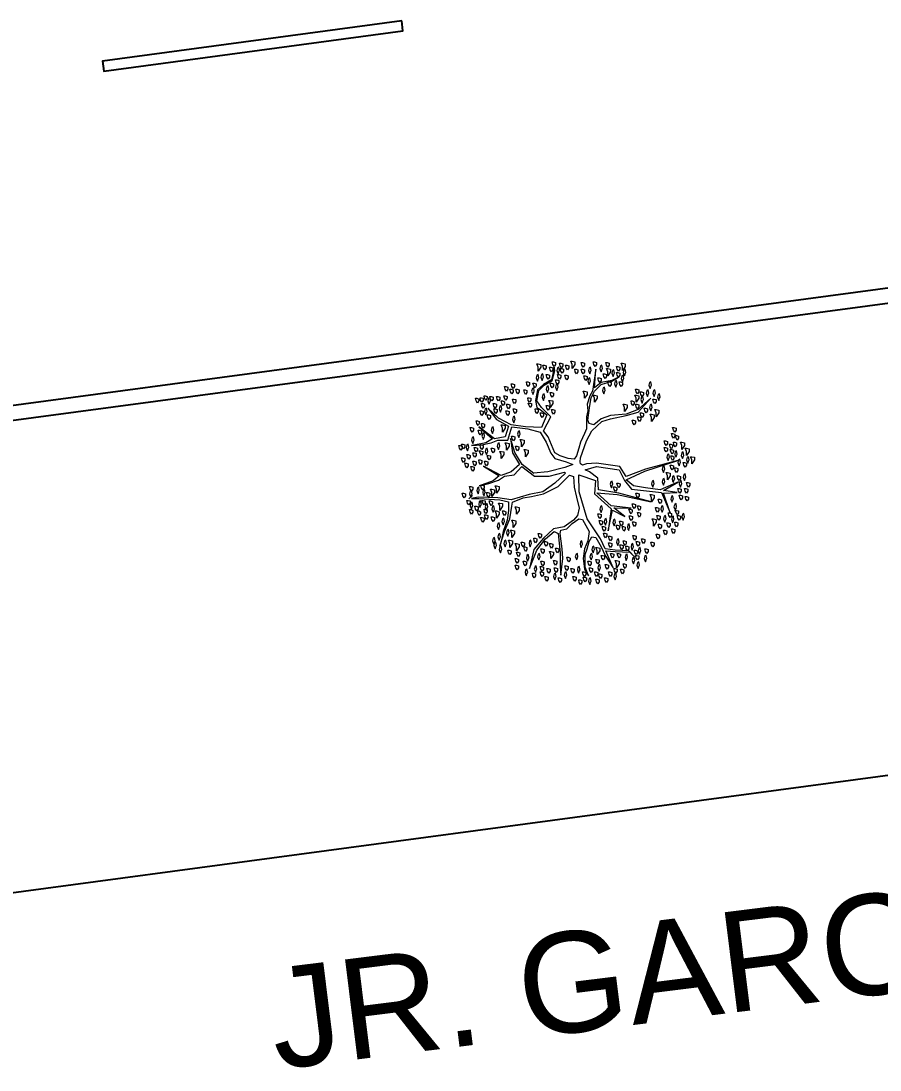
# Model space of a CAD drawing. Header units: millimetres. Extents: x -505 to 8538, y 111 to 6031.
# Drawn here: x 8460.86 to 8469.4, y 5624.57 to 5634.99 of the extents above; entities that cross this region are included whole.
import ezdxf
from ezdxf.enums import TextEntityAlignment as Align

# ---------------------------------------------------------------- set-up
doc = ezdxf.new("R2010")
doc.units = ezdxf.units.MM
for name, color, linetype in [('Cajas de Paso', 252, 'Continuous'), ('ESTRUCTURA_LA VICTORIA', 8, 'Continuous'), ('ÁREA VERDE', 3, 'Continuous')]:
    doc.layers.add(name, color=color, linetype=linetype)
doc.layers.add('SEÑALIZACION HORIZONTAL PROPUESTA', color=4, linetype='Continuous', lineweight=5)
doc.layers.add('TEXTO', color=1, linetype='Continuous', lineweight=9)
doc.styles.add('ARIAL', font='arial.ttf')

# ---------------------------------------------------------------- blocks, each defined once
blk = doc.blocks.new('ARBUST13')
at = {"layer": 'ÁREA VERDE', "color": 36, "lineweight": 5}
for p, q in [((-0.419, 0.861), (-0.473, 0.598)), ((-0.455, 0.578), (-0.419, 0.861)), ((-0.473, 0.598), (-0.632, 0.68)), ((-0.632, 0.68), (-0.49, 0.568)), ((-0.49, 0.568), (-0.715, 0.57)), ((-0.715, 0.57), (-0.458, 0.54)), ((-0.458, 0.54), (-0.272, 0.374)), ((-0.244, 0.389), (-0.455, 0.578)), ((-0.533, 0.397), (-0.969, 0.491)), ((-0.969, 0.491), (-0.553, 0.379)), ((1.326, 0.407), (1.371, 0.45)), ((-0.553, 0.379), (-0.293, 0.337)), ((-0.272, 0.374), (-0.533, 0.397)), ((-0.293, 0.337), (-0.283, 0.184)), ((-0.254, 0.216), (-0.244, 0.389)), ((1.239, 0.284), (1.114, 0.255)), ((1.141, 0.251), (1.239, 0.284)), ((-0.283, 0.184), (-0.179, 0.105)), ((-0.04, 0.142), (-0.254, 0.216)), ((0.34, 0.161), (0.143, 0.108)), ((0.527, 0.162), (0.34, 0.161)), ((0.691, 0.038), (0.527, 0.162)), ((0.788, 0.142), (0.691, 0.038)), ((0.914, 0.162), (0.788, 0.142)), ((0.828, 0.106), (0.958, 0.152)), ((0.992, 0.21), (0.914, 0.162)), ((0.958, 0.152), (1.184, 0.034)), ((0.984, 0.157), (1.059, 0.22)), ((1.184, 0.034), (0.984, 0.157)), ((1.114, 0.255), (0.992, 0.21)), ((1.059, 0.22), (1.141, 0.251)), ((-0.179, 0.105), (-0.123, 0.08)), ((0.038, 0.012), (0.139, 0.051)), ((0.143, 0.108), (0.131, 0.121)), ((0.139, 0.051), (0.356, 0.103)), ((0.356, 0.103), (0.543, 0.123)), ((0.536, 0.127), (0.685, 0.011)), ((0.685, 0.011), (0.783, -0.143)), ((0.723, 0.009), (0.828, 0.106)), ((0.813, -0.141), (0.723, 0.009)), ((0.783, -0.143), (0.837, -0.322)), ((0.837, -0.322), (0.813, -0.141))]:
    blk.add_line(p, q, dxfattribs=at)
at = {"layer": 'ÁREA VERDE', "color": 96, "lineweight": 0}
for points in [[(-0.515, 1.466), (-0.524, 1.449), (-0.515, 1.406), (-0.498, 1.415), (-0.489, 1.449), (-0.498, 1.474), (-0.506, 1.491)], [(-0.387, 1.466), (-0.413, 1.474), (-0.413, 1.5), (-0.396, 1.525), (-0.379, 1.5), (-0.37, 1.466)], [(-0.277, 1.483), (-0.302, 1.491), (-0.302, 1.517), (-0.285, 1.542), (-0.268, 1.517), (-0.26, 1.483)], [(-0.192, 1.525), (-0.2, 1.508), (-0.192, 1.466), (-0.175, 1.474), (-0.166, 1.508), (-0.175, 1.534), (-0.183, 1.551)], [(-0.115, 1.457), (-0.141, 1.466), (-0.141, 1.491), (-0.124, 1.517), (-0.107, 1.491), (-0.098, 1.457)], [(-0.056, 1.491), (-0.081, 1.5), (-0.081, 1.525), (-0.064, 1.551), (-0.047, 1.525), (-0.039, 1.491)], [(0.021, 1.449), (-0.005, 1.457), (-0.005, 1.483), (0.012, 1.508), (0.029, 1.483), (0.038, 1.449)], [(0.208, 1.466), (0.182, 1.474), (0.182, 1.5), (0.199, 1.525), (0.216, 1.5), (0.225, 1.466)], [(0.259, 1.466), (0.25, 1.449), (0.259, 1.406), (0.276, 1.415), (0.284, 1.449), (0.276, 1.474), (0.267, 1.491)], [(0.378, 1.449), (0.352, 1.457), (0.352, 1.483), (0.369, 1.508), (0.386, 1.483), (0.395, 1.449)], [(-0.813, 1.321), (-0.821, 1.304), (-0.813, 1.262), (-0.796, 1.27), (-0.787, 1.304), (-0.796, 1.33), (-0.804, 1.347)], [(-0.626, 1.287), (-0.651, 1.296), (-0.651, 1.321), (-0.634, 1.347), (-0.617, 1.321), (-0.609, 1.287)], [(-0.592, 1.355), (-0.617, 1.364), (-0.617, 1.389), (-0.6, 1.415), (-0.583, 1.389), (-0.575, 1.355)], [(-0.506, 1.347), (-0.532, 1.355), (-0.532, 1.381), (-0.515, 1.406), (-0.498, 1.381), (-0.489, 1.347)], [(-0.438, 1.389), (-0.464, 1.398), (-0.464, 1.423), (-0.447, 1.449), (-0.43, 1.423), (-0.421, 1.389)], [(-0.396, 1.296), (-0.421, 1.304), (-0.421, 1.33), (-0.404, 1.355), (-0.387, 1.33), (-0.379, 1.296)], [(-0.311, 1.415), (-0.336, 1.423), (-0.336, 1.449), (-0.319, 1.474), (-0.302, 1.449), (-0.294, 1.415)], [(-0.311, 1.355), (-0.319, 1.338), (-0.311, 1.296), (-0.294, 1.304), (-0.285, 1.338), (-0.294, 1.364), (-0.302, 1.381)], [(-0.26, 1.389), (-0.285, 1.398), (-0.285, 1.423), (-0.268, 1.449), (-0.251, 1.423), (-0.243, 1.389)], [(-0.192, 1.338), (-0.217, 1.347), (-0.217, 1.372), (-0.2, 1.398), (-0.183, 1.372), (-0.175, 1.338)], [(-0.107, 1.389), (-0.132, 1.398), (-0.132, 1.423), (-0.115, 1.449), (-0.098, 1.423), (-0.09, 1.389)], [(-0.047, 1.381), (-0.056, 1.364), (-0.047, 1.321), (-0.03, 1.33), (-0.022, 1.364), (-0.03, 1.389), (-0.039, 1.406)], [(0.046, 1.347), (0.021, 1.355), (0.021, 1.381), (0.038, 1.406), (0.055, 1.381), (0.063, 1.347)], [(0.123, 1.313), (0.097, 1.321), (0.097, 1.347), (0.114, 1.372), (0.131, 1.347), (0.14, 1.313)], [(0.123, 1.449), (0.114, 1.432), (0.123, 1.389), (0.14, 1.398), (0.148, 1.432), (0.14, 1.457), (0.131, 1.474)], [(0.259, 1.338), (0.233, 1.347), (0.233, 1.372), (0.25, 1.398), (0.267, 1.372), (0.276, 1.338)], [(0.352, 1.347), (0.327, 1.355), (0.327, 1.381), (0.344, 1.406), (0.361, 1.381), (0.369, 1.347)], [(0.437, 1.389), (0.412, 1.398), (0.412, 1.423), (0.429, 1.449), (0.446, 1.423), (0.454, 1.389)], [(0.437, 1.321), (0.412, 1.33), (0.412, 1.355), (0.429, 1.381), (0.446, 1.355), (0.454, 1.321)], [(0.505, 1.372), (0.497, 1.355), (0.505, 1.313), (0.522, 1.321), (0.531, 1.355), (0.522, 1.381), (0.514, 1.398)], [(0.539, 1.406), (0.514, 1.415), (0.514, 1.44), (0.531, 1.466), (0.548, 1.44), (0.556, 1.406)], [(0.625, 1.415), (0.616, 1.398), (0.625, 1.355), (0.642, 1.364), (0.65, 1.398), (0.642, 1.423), (0.633, 1.44)], [(0.761, 1.304), (0.735, 1.313), (0.735, 1.338), (0.752, 1.364), (0.769, 1.338), (0.778, 1.304)], [(-0.906, 1.236), (-0.915, 1.219), (-0.906, 1.177), (-0.889, 1.185), (-0.881, 1.219), (-0.889, 1.245), (-0.898, 1.262)], [(-0.787, 1.177), (-0.813, 1.185), (-0.813, 1.211), (-0.796, 1.236), (-0.779, 1.211), (-0.77, 1.177)], [(-0.753, 1.262), (-0.762, 1.245), (-0.753, 1.202), (-0.736, 1.211), (-0.728, 1.245), (-0.736, 1.27), (-0.745, 1.287)], [(-0.66, 1.219), (-0.668, 1.202), (-0.66, 1.16), (-0.643, 1.168), (-0.634, 1.202), (-0.643, 1.228), (-0.651, 1.245)], [(-0.524, 1.245), (-0.558, 1.253), (-0.558, 1.287), (-0.524, 1.338), (-0.524, 1.287), (-0.506, 1.245)], [(-0.345, 1.177), (-0.37, 1.185), (-0.37, 1.211), (-0.353, 1.236), (-0.336, 1.211), (-0.328, 1.177)], [(-0.277, 1.228), (-0.302, 1.236), (-0.302, 1.262), (-0.285, 1.287), (-0.268, 1.262), (-0.26, 1.228)], [(-0.209, 1.211), (-0.217, 1.194), (-0.209, 1.151), (-0.192, 1.16), (-0.183, 1.194), (-0.192, 1.219), (-0.2, 1.236)], [(-0.175, 1.253), (-0.2, 1.262), (-0.2, 1.287), (-0.183, 1.313), (-0.166, 1.287), (-0.158, 1.253)], [(-0.022, 1.211), (-0.03, 1.194), (-0.022, 1.151), (-0.005, 1.16), (0.004, 1.194), (-0.005, 1.219), (-0.013, 1.236)], [(0.097, 1.202), (0.072, 1.211), (0.072, 1.236), (0.089, 1.262), (0.106, 1.236), (0.114, 1.202)], [(0.267, 1.245), (0.242, 1.253), (0.242, 1.279), (0.259, 1.304), (0.276, 1.279), (0.284, 1.245)], [(0.318, 1.126), (0.284, 1.134), (0.284, 1.168), (0.318, 1.219), (0.318, 1.168), (0.335, 1.126)], [(0.429, 1.253), (0.403, 1.262), (0.403, 1.287), (0.42, 1.313), (0.437, 1.287), (0.446, 1.253)], [(0.463, 1.211), (0.454, 1.194), (0.463, 1.151), (0.48, 1.16), (0.488, 1.194), (0.48, 1.219), (0.471, 1.236)], [(0.608, 1.228), (0.599, 1.211), (0.608, 1.168), (0.625, 1.177), (0.633, 1.211), (0.625, 1.236), (0.616, 1.253)], [(0.659, 1.253), (0.633, 1.262), (0.633, 1.287), (0.65, 1.313), (0.667, 1.287), (0.676, 1.253)], [(0.761, 1.219), (0.735, 1.228), (0.735, 1.253), (0.752, 1.279), (0.769, 1.253), (0.778, 1.219)], [(-0.906, 1.092), (-0.932, 1.1), (-0.932, 1.126), (-0.915, 1.151), (-0.898, 1.126), (-0.889, 1.092)], [(-0.83, 1.134), (-0.838, 1.117), (-0.83, 1.075), (-0.813, 1.083), (-0.804, 1.117), (-0.813, 1.143), (-0.821, 1.16)], [(-0.77, 1.109), (-0.796, 1.117), (-0.796, 1.143), (-0.779, 1.168), (-0.762, 1.143), (-0.753, 1.109)], [(-0.736, 1.083), (-0.745, 1.066), (-0.736, 1.024), (-0.719, 1.032), (-0.711, 1.066), (-0.719, 1.092), (-0.728, 1.109)], [(-0.66, 1.058), (-0.685, 1.066), (-0.685, 1.092), (-0.668, 1.117), (-0.651, 1.092), (-0.643, 1.058)], [(-0.583, 1.041), (-0.609, 1.049), (-0.609, 1.075), (-0.592, 1.1), (-0.575, 1.075), (-0.566, 1.041)], [(-0.549, 1.151), (-0.575, 1.16), (-0.575, 1.185), (-0.558, 1.211), (-0.541, 1.185), (-0.532, 1.151)], [(-0.464, 1.151), (-0.489, 1.16), (-0.489, 1.185), (-0.472, 1.211), (-0.455, 1.185), (-0.447, 1.151)], [(-0.277, 1.075), (-0.311, 1.083), (-0.311, 1.117), (-0.277, 1.168), (-0.277, 1.117), (-0.26, 1.075)], [(-0.234, 1.117), (-0.243, 1.1), (-0.234, 1.058), (-0.217, 1.066), (-0.209, 1.1), (-0.217, 1.126), (-0.226, 1.143)], [(0.242, 1.083), (0.216, 1.092), (0.216, 1.117), (0.233, 1.143), (0.25, 1.117), (0.259, 1.083)], [(0.318, 1.024), (0.293, 1.032), (0.293, 1.058), (0.31, 1.083), (0.327, 1.058), (0.335, 1.024)], [(0.429, 1.092), (0.403, 1.1), (0.403, 1.126), (0.42, 1.151), (0.437, 1.126), (0.446, 1.092)], [(0.65, 1.066), (0.625, 1.075), (0.625, 1.1), (0.642, 1.126), (0.659, 1.1), (0.667, 1.066)], [(0.744, 1.134), (0.718, 1.143), (0.718, 1.168), (0.735, 1.194), (0.752, 1.168), (0.761, 1.134)], [(0.761, 1.024), (0.727, 1.032), (0.727, 1.066), (0.761, 1.117), (0.761, 1.066), (0.778, 1.024)], [(0.854, 1.109), (0.829, 1.117), (0.829, 1.143), (0.846, 1.168), (0.863, 1.143), (0.871, 1.109)], [(0.956, 1.117), (0.948, 1.1), (0.956, 1.058), (0.973, 1.066), (0.982, 1.1), (0.973, 1.126), (0.965, 1.143)], [(1.024, 1.066), (1.016, 1.049), (1.024, 1.007), (1.041, 1.015), (1.05, 1.049), (1.041, 1.075), (1.033, 1.092)], [(-1.051, 0.905), (-1.076, 0.913), (-1.076, 0.939), (-1.059, 0.964), (-1.042, 0.939), (-1.034, 0.905)], [(-0.983, 1.007), (-1.008, 1.015), (-1.008, 1.041), (-0.991, 1.066), (-0.974, 1.041), (-0.966, 1.007)], [(-0.864, 0.964), (-0.889, 0.973), (-0.889, 0.998), (-0.872, 1.024), (-0.855, 0.998), (-0.847, 0.964)], [(-0.796, 0.998), (-0.821, 1.007), (-0.821, 1.032), (-0.804, 1.058), (-0.787, 1.032), (-0.779, 0.998)], [(-0.753, 0.922), (-0.779, 0.93), (-0.779, 0.956), (-0.762, 0.981), (-0.745, 0.956), (-0.736, 0.922)], [(-0.626, 0.99), (-0.651, 0.998), (-0.651, 1.024), (-0.634, 1.049), (-0.617, 1.024), (-0.609, 0.99)], [(-0.549, 1.024), (-0.558, 1.007), (-0.549, 0.964), (-0.532, 0.973), (-0.524, 1.007), (-0.532, 1.032), (-0.541, 1.049)], [(-0.438, 1.015), (-0.464, 1.024), (-0.464, 1.049), (-0.447, 1.075), (-0.43, 1.049), (-0.421, 1.015)], [(-0.438, 0.93), (-0.464, 0.939), (-0.464, 0.964), (-0.447, 0.99), (-0.43, 0.964), (-0.421, 0.93)], [(-0.374, 0.892), (-0.399, 0.901), (-0.399, 0.926), (-0.382, 0.952), (-0.365, 0.926), (-0.357, 0.892)], [(-0.081, 1.049), (-0.09, 1.032), (-0.081, 0.99), (-0.064, 0.998), (-0.056, 1.032), (-0.064, 1.058), (-0.073, 1.075)], [(0.386, 0.998), (0.361, 1.007), (0.361, 1.032), (0.378, 1.058), (0.395, 1.032), (0.403, 0.998)], [(0.463, 0.896), (0.437, 0.905), (0.437, 0.93), (0.454, 0.956), (0.471, 0.93), (0.48, 0.896)], [(0.522, 0.956), (0.497, 0.964), (0.497, 0.99), (0.514, 1.015), (0.531, 0.99), (0.539, 0.956)], [(0.574, 1.041), (0.565, 1.024), (0.574, 0.981), (0.591, 0.99), (0.599, 1.024), (0.591, 1.049), (0.582, 1.066)], [(0.684, 1.007), (0.659, 1.015), (0.659, 1.041), (0.676, 1.066), (0.693, 1.041), (0.701, 1.007)], [(0.82, 0.854), (0.786, 0.862), (0.786, 0.896), (0.82, 0.947), (0.82, 0.896), (0.837, 0.854)], [(0.846, 0.981), (0.812, 0.99), (0.812, 1.024), (0.846, 1.075), (0.846, 1.024), (0.863, 0.981)], [(0.897, 1.041), (0.888, 1.024), (0.897, 0.981), (0.914, 0.99), (0.922, 1.024), (0.914, 1.049), (0.905, 1.066)], [(0.973, 0.956), (0.965, 0.939), (0.973, 0.896), (0.99, 0.905), (0.999, 0.939), (0.99, 0.964), (0.982, 0.981)], [(1.041, 1.007), (1.033, 0.99), (1.041, 0.947), (1.058, 0.956), (1.067, 0.99), (1.058, 1.015), (1.05, 1.032)], [(-1.289, 0.752), (-1.314, 0.76), (-1.314, 0.786), (-1.297, 0.811), (-1.28, 0.786), (-1.272, 0.752)], [(-1.246, 0.837), (-1.272, 0.845), (-1.272, 0.871), (-1.255, 0.896), (-1.238, 0.871), (-1.229, 0.837)], [(-1.187, 0.76), (-1.212, 0.769), (-1.212, 0.794), (-1.195, 0.82), (-1.178, 0.794), (-1.17, 0.76)], [(-1.144, 0.854), (-1.17, 0.862), (-1.17, 0.888), (-1.153, 0.913), (-1.136, 0.888), (-1.127, 0.854)], [(-1.076, 0.777), (-1.102, 0.786), (-1.102, 0.811), (-1.085, 0.837), (-1.068, 0.811), (-1.059, 0.777)], [(-0.689, 0.832), (-0.698, 0.815), (-0.689, 0.773), (-0.672, 0.781), (-0.664, 0.815), (-0.672, 0.841), (-0.681, 0.858)], [(-0.613, 0.807), (-0.638, 0.815), (-0.638, 0.841), (-0.621, 0.866), (-0.604, 0.841), (-0.596, 0.807)], [(-0.536, 0.79), (-0.562, 0.798), (-0.562, 0.824), (-0.545, 0.849), (-0.528, 0.824), (-0.519, 0.79)], [(-0.357, 0.807), (-0.382, 0.816), (-0.382, 0.841), (-0.365, 0.867), (-0.348, 0.841), (-0.34, 0.807)], [(0.803, 0.726), (0.769, 0.735), (0.769, 0.769), (0.803, 0.82), (0.803, 0.769), (0.82, 0.726)], [(0.863, 0.905), (0.854, 0.888), (0.863, 0.845), (0.88, 0.854), (0.888, 0.888), (0.88, 0.913), (0.871, 0.93)], [(0.982, 0.82), (0.973, 0.803), (0.982, 0.76), (0.999, 0.769), (1.007, 0.803), (0.999, 0.828), (0.99, 0.845)], [(-1.391, 0.701), (-1.399, 0.684), (-1.391, 0.641), (-1.374, 0.65), (-1.365, 0.684), (-1.374, 0.709), (-1.382, 0.726)], [(-1.323, 0.667), (-1.348, 0.675), (-1.348, 0.701), (-1.331, 0.726), (-1.314, 0.701), (-1.306, 0.667)], [(-1.255, 0.735), (-1.263, 0.718), (-1.255, 0.675), (-1.238, 0.684), (-1.229, 0.718), (-1.238, 0.743), (-1.246, 0.76)], [(-1.204, 0.633), (-1.229, 0.641), (-1.229, 0.667), (-1.212, 0.692), (-1.195, 0.667), (-1.187, 0.633)], [(-1.153, 0.726), (-1.161, 0.709), (-1.153, 0.667), (-1.136, 0.675), (-1.127, 0.709), (-1.136, 0.735), (-1.144, 0.752)], [(-1.059, 0.667), (-1.085, 0.675), (-1.085, 0.701), (-1.068, 0.726), (-1.051, 0.701), (-1.042, 0.667)], [(-1, 0.709), (-1.034, 0.718), (-1.034, 0.752), (-1, 0.803), (-1, 0.752), (-0.983, 0.709)], [(-0.81, 0.627), (-0.835, 0.635), (-0.835, 0.661), (-0.818, 0.686), (-0.801, 0.661), (-0.793, 0.627)], [(-0.749, 0.747), (-0.774, 0.756), (-0.774, 0.781), (-0.757, 0.807), (-0.74, 0.781), (-0.732, 0.747)], [(-0.706, 0.671), (-0.732, 0.679), (-0.732, 0.705), (-0.715, 0.73), (-0.698, 0.705), (-0.689, 0.671)], [(-0.579, 0.739), (-0.604, 0.747), (-0.604, 0.773), (-0.587, 0.798), (-0.57, 0.773), (-0.562, 0.739)], [(-0.502, 0.773), (-0.51, 0.756), (-0.502, 0.713), (-0.485, 0.722), (-0.476, 0.756), (-0.485, 0.781), (-0.493, 0.798)], [(-0.391, 0.765), (-0.399, 0.748), (-0.391, 0.705), (-0.374, 0.714), (-0.365, 0.748), (-0.374, 0.773), (-0.382, 0.79)], [(-0.32, 0.73), (-0.345, 0.739), (-0.345, 0.764), (-0.328, 0.79), (-0.311, 0.764), (-0.303, 0.73)], [(-0.303, 0.645), (-0.328, 0.654), (-0.328, 0.679), (-0.311, 0.705), (-0.294, 0.679), (-0.285, 0.645)], [(0.922, 0.76), (0.914, 0.743), (0.922, 0.701), (0.939, 0.709), (0.948, 0.743), (0.939, 0.769), (0.931, 0.786)], [(1.016, 0.607), (0.982, 0.616), (0.982, 0.65), (1.016, 0.701), (1.016, 0.65), (1.033, 0.607)], [(1.067, 0.684), (1.041, 0.692), (1.041, 0.718), (1.058, 0.743), (1.075, 0.718), (1.084, 0.684)], [(1.152, 0.658), (1.126, 0.667), (1.126, 0.692), (1.143, 0.718), (1.16, 0.692), (1.169, 0.658)], [(1.203, 0.692), (1.177, 0.701), (1.177, 0.726), (1.194, 0.752), (1.211, 0.726), (1.22, 0.692)], [(-1.297, 0.599), (-1.323, 0.607), (-1.323, 0.633), (-1.306, 0.658), (-1.289, 0.633), (-1.28, 0.599)], [(-1.289, 0.573), (-1.297, 0.556), (-1.289, 0.513), (-1.272, 0.522), (-1.263, 0.556), (-1.272, 0.582), (-1.28, 0.599)], [(-1.119, 0.599), (-1.127, 0.582), (-1.119, 0.539), (-1.102, 0.547), (-1.093, 0.582), (-1.102, 0.607), (-1.11, 0.624)], [(-1.042, 0.564), (-1.068, 0.573), (-1.068, 0.599), (-1.051, 0.624), (-1.034, 0.599), (-1.025, 0.564)], [(-0.81, 0.542), (-0.835, 0.55), (-0.835, 0.576), (-0.818, 0.601), (-0.801, 0.576), (-0.793, 0.542)], [(-0.745, 0.515), (-0.77, 0.524), (-0.77, 0.549), (-0.753, 0.575), (-0.736, 0.549), (-0.728, 0.515)], [(-0.702, 0.586), (-0.728, 0.594), (-0.728, 0.62), (-0.711, 0.645), (-0.694, 0.62), (-0.685, 0.586)], [(-0.337, 0.602), (-0.345, 0.585), (-0.337, 0.543), (-0.32, 0.551), (-0.311, 0.585), (-0.32, 0.611), (-0.328, 0.628)], [(0.761, 0.556), (0.727, 0.564), (0.727, 0.599), (0.761, 0.65), (0.761, 0.599), (0.778, 0.556)], [(0.922, 0.607), (0.897, 0.616), (0.897, 0.641), (0.914, 0.667), (0.931, 0.641), (0.939, 0.607)], [(0.973, 0.505), (0.939, 0.513), (0.939, 0.547), (0.973, 0.599), (0.973, 0.547), (0.99, 0.505)], [(1.05, 0.599), (1.041, 0.582), (1.05, 0.539), (1.067, 0.547), (1.075, 0.582), (1.067, 0.607), (1.058, 0.624)], [(1.092, 0.479), (1.067, 0.488), (1.067, 0.513), (1.084, 0.539), (1.101, 0.513), (1.109, 0.479)], [(1.135, 0.573), (1.126, 0.556), (1.135, 0.513), (1.152, 0.522), (1.16, 0.556), (1.152, 0.582), (1.143, 0.599)], [(1.16, 0.582), (1.135, 0.59), (1.135, 0.616), (1.152, 0.641), (1.169, 0.616), (1.177, 0.582)], [(1.22, 0.539), (1.211, 0.522), (1.22, 0.479), (1.237, 0.488), (1.245, 0.522), (1.237, 0.547), (1.228, 0.564)], [(1.245, 0.607), (1.22, 0.616), (1.22, 0.641), (1.237, 0.667), (1.254, 0.641), (1.262, 0.607)], [(1.279, 0.547), (1.254, 0.556), (1.254, 0.582), (1.271, 0.607), (1.288, 0.582), (1.296, 0.547)], [(1.347, 0.59), (1.322, 0.599), (1.322, 0.624), (1.339, 0.65), (1.356, 0.624), (1.364, 0.59)], [(1.33, 0.556), (1.322, 0.539), (1.33, 0.496), (1.347, 0.505), (1.356, 0.539), (1.347, 0.564), (1.339, 0.582)], [(-1.425, 0.42), (-1.45, 0.428), (-1.45, 0.454), (-1.433, 0.479), (-1.416, 0.454), (-1.408, 0.42)], [(-1.348, 0.403), (-1.374, 0.411), (-1.374, 0.437), (-1.357, 0.462), (-1.34, 0.437), (-1.331, 0.403)], [(-1.246, 0.471), (-1.255, 0.454), (-1.246, 0.411), (-1.229, 0.42), (-1.221, 0.454), (-1.229, 0.479), (-1.238, 0.496)], [(-1.076, 0.454), (-1.102, 0.462), (-1.102, 0.488), (-1.085, 0.513), (-1.068, 0.488), (-1.059, 0.454)], [(-0.974, 0.394), (-1.008, 0.403), (-1.008, 0.437), (-0.974, 0.488), (-0.974, 0.437), (-0.957, 0.394)], [(-0.791, 0.38), (-0.817, 0.388), (-0.817, 0.414), (-0.8, 0.439), (-0.783, 0.414), (-0.774, 0.38)], [(1.075, 0.326), (1.041, 0.335), (1.041, 0.369), (1.075, 0.42), (1.075, 0.369), (1.092, 0.326)], [(1.126, 0.369), (1.101, 0.377), (1.101, 0.403), (1.118, 0.428), (1.135, 0.403), (1.143, 0.369)], [(1.186, 0.471), (1.16, 0.479), (1.16, 0.505), (1.177, 0.53), (1.194, 0.505), (1.203, 0.471)], [(1.169, 0.386), (1.16, 0.369), (1.169, 0.326), (1.186, 0.335), (1.194, 0.369), (1.186, 0.394), (1.177, 0.411)], [(1.339, 0.403), (1.33, 0.386), (1.339, 0.343), (1.356, 0.352), (1.364, 0.386), (1.356, 0.411), (1.347, 0.428)], [(1.381, 0.471), (1.356, 0.479), (1.356, 0.505), (1.373, 0.53), (1.39, 0.505), (1.398, 0.471)], [(1.441, 0.377), (1.415, 0.386), (1.415, 0.411), (1.432, 0.437), (1.449, 0.411), (1.458, 0.377)], [(-1.442, 0.241), (-1.467, 0.25), (-1.467, 0.275), (-1.45, 0.301), (-1.433, 0.275), (-1.425, 0.241)], [(-1.416, 0.318), (-1.442, 0.326), (-1.442, 0.352), (-1.425, 0.377), (-1.408, 0.352), (-1.399, 0.318)], [(-1.357, 0.275), (-1.365, 0.258), (-1.357, 0.216), (-1.34, 0.224), (-1.331, 0.258), (-1.34, 0.284), (-1.348, 0.301)], [(-1.331, 0.318), (-1.357, 0.326), (-1.357, 0.352), (-1.34, 0.377), (-1.323, 0.352), (-1.314, 0.318)], [(-1.136, 0.25), (-1.144, 0.233), (-1.136, 0.19), (-1.119, 0.199), (-1.11, 0.233), (-1.119, 0.258), (-1.127, 0.275)], [(-1, 0.275), (-1.008, 0.258), (-1, 0.216), (-0.983, 0.224), (-0.974, 0.258), (-0.983, 0.284), (-0.991, 0.301)], [(-0.546, 0.248), (-0.571, 0.257), (-0.571, 0.282), (-0.554, 0.308), (-0.537, 0.282), (-0.529, 0.248)], [(-0.503, 0.299), (-0.529, 0.308), (-0.529, 0.333), (-0.512, 0.359), (-0.495, 0.333), (-0.486, 0.299)], [(-0.469, 0.282), (-0.478, 0.265), (-0.469, 0.223), (-0.452, 0.231), (-0.444, 0.265), (-0.452, 0.291), (-0.461, 0.308)], [(1.016, 0.284), (0.982, 0.292), (0.982, 0.326), (1.016, 0.377), (1.016, 0.326), (1.033, 0.284)], [(1.203, 0.275), (1.177, 0.284), (1.177, 0.309), (1.194, 0.335), (1.211, 0.309), (1.22, 0.275)], [(1.245, 0.36), (1.237, 0.343), (1.245, 0.301), (1.262, 0.309), (1.271, 0.343), (1.262, 0.369), (1.254, 0.386)], [(1.347, 0.292), (1.322, 0.301), (1.322, 0.326), (1.339, 0.352), (1.356, 0.326), (1.364, 0.292)], [(-1.408, 0.19), (-1.416, 0.173), (-1.408, 0.131), (-1.391, 0.139), (-1.382, 0.173), (-1.391, 0.199), (-1.399, 0.216)], [(-1.323, 0.156), (-1.348, 0.165), (-1.348, 0.19), (-1.331, 0.216), (-1.314, 0.19), (-1.306, 0.156)], [(-1.263, 0.216), (-1.272, 0.199), (-1.263, 0.156), (-1.246, 0.165), (-1.238, 0.199), (-1.246, 0.224), (-1.255, 0.241)], [(-1.178, 0.114), (-1.212, 0.122), (-1.212, 0.156), (-1.178, 0.207), (-1.178, 0.156), (-1.161, 0.114)], [(-1.493, -0.09), (-1.527, -0.082), (-1.527, -0.048), (-1.493, 0.003), (-1.493, -0.048), (-1.476, -0.09)], [(-1.399, -0.014), (-1.425, -0.005), (-1.425, 0.02), (-1.408, 0.046), (-1.391, 0.02), (-1.382, -0.014)], [(-1.34, 0.003), (-1.348, -0.014), (-1.34, -0.056), (-1.323, -0.048), (-1.314, -0.014), (-1.323, 0.012), (-1.331, 0.029)], [(-1.289, 0.054), (-1.314, 0.063), (-1.314, 0.088), (-1.297, 0.114), (-1.28, 0.088), (-1.272, 0.054)], [(-1.229, 0.02), (-1.255, 0.029), (-1.255, 0.054), (-1.238, 0.08), (-1.221, 0.054), (-1.212, 0.02)], [(-1.136, 0.088), (-1.144, 0.071), (-1.136, 0.029), (-1.119, 0.037), (-1.11, 0.071), (-1.119, 0.097), (-1.127, 0.114)], [(1.152, -0.031), (1.126, -0.022), (1.126, 0.003), (1.143, 0.029), (1.16, 0.003), (1.169, -0.031)], [(1.228, -0.048), (1.203, -0.039), (1.203, -0.014), (1.22, 0.012), (1.237, -0.014), (1.245, -0.048)], [(1.305, -0.031), (1.279, -0.022), (1.279, 0.003), (1.296, 0.029), (1.313, 0.003), (1.322, -0.031)], [(1.33, 0.037), (1.305, 0.046), (1.305, 0.071), (1.322, 0.097), (1.339, 0.071), (1.347, 0.037)], [(1.407, -0.005), (1.381, 0.003), (1.381, 0.029), (1.398, 0.054), (1.415, 0.029), (1.424, -0.005)], [(-1.45, -0.031), (-1.459, -0.048), (-1.45, -0.09), (-1.433, -0.082), (-1.425, -0.048), (-1.433, -0.022), (-1.442, -0.005)], [(-1.425, -0.201), (-1.459, -0.192), (-1.459, -0.158), (-1.425, -0.107), (-1.425, -0.158), (-1.408, -0.201)], [(-1.382, -0.09), (-1.391, -0.107), (-1.382, -0.15), (-1.365, -0.141), (-1.357, -0.107), (-1.365, -0.082), (-1.374, -0.065)], [(-1.297, -0.107), (-1.306, -0.124), (-1.297, -0.167), (-1.28, -0.158), (-1.272, -0.124), (-1.28, -0.099), (-1.289, -0.082)], [(-1.238, -0.099), (-1.263, -0.09), (-1.263, -0.065), (-1.246, -0.039), (-1.229, -0.065), (-1.221, -0.099)], [(-1.229, -0.184), (-1.255, -0.175), (-1.255, -0.15), (-1.238, -0.124), (-1.221, -0.15), (-1.212, -0.184)], [(-1.195, -0.065), (-1.204, -0.082), (-1.195, -0.124), (-1.178, -0.116), (-1.17, -0.082), (-1.178, -0.056), (-1.187, -0.039)], [(0.644, -0.181), (0.61, -0.173), (0.61, -0.139), (0.644, -0.087), (0.644, -0.139), (0.661, -0.181)], [(0.956, -0.158), (0.922, -0.15), (0.922, -0.116), (0.956, -0.065), (0.956, -0.116), (0.973, -0.158)], [(1.118, -0.107), (1.092, -0.099), (1.092, -0.073), (1.109, -0.048), (1.126, -0.073), (1.135, -0.107)], [(1.135, -0.141), (1.126, -0.158), (1.135, -0.201), (1.152, -0.192), (1.16, -0.158), (1.152, -0.133), (1.143, -0.116)], [(1.22, -0.167), (1.194, -0.158), (1.194, -0.133), (1.211, -0.107), (1.228, -0.133), (1.237, -0.167)], [(1.305, -0.141), (1.279, -0.133), (1.279, -0.107), (1.296, -0.082), (1.313, -0.107), (1.322, -0.141)], [(1.381, -0.116), (1.356, -0.107), (1.356, -0.082), (1.373, -0.056), (1.39, -0.082), (1.398, -0.116)], [(1.449, -0.073), (1.424, -0.065), (1.424, -0.039), (1.441, -0.014), (1.458, -0.039), (1.466, -0.073)], [(-1.365, -0.277), (-1.399, -0.269), (-1.399, -0.235), (-1.365, -0.184), (-1.365, -0.235), (-1.348, -0.277)], [(-1.272, -0.277), (-1.297, -0.269), (-1.297, -0.243), (-1.28, -0.218), (-1.263, -0.243), (-1.255, -0.277)], [(-1.221, -0.252), (-1.246, -0.243), (-1.246, -0.218), (-1.229, -0.192), (-1.212, -0.218), (-1.204, -0.252)], [(-1.153, -0.209), (-1.178, -0.201), (-1.178, -0.175), (-1.161, -0.15), (-1.144, -0.175), (-1.136, -0.209)], [(-1.153, -0.294), (-1.178, -0.286), (-1.178, -0.26), (-1.161, -0.235), (-1.144, -0.26), (-1.136, -0.294)], [(0.695, -0.309), (0.661, -0.301), (0.661, -0.266), (0.695, -0.215), (0.695, -0.266), (0.712, -0.309)], [(0.754, -0.224), (0.729, -0.215), (0.729, -0.19), (0.746, -0.164), (0.763, -0.19), (0.771, -0.224)], [(0.888, -0.269), (0.854, -0.26), (0.854, -0.226), (0.888, -0.175), (0.888, -0.226), (0.905, -0.269)], [(0.982, -0.209), (0.973, -0.226), (0.982, -0.269), (0.999, -0.26), (1.007, -0.226), (0.999, -0.201), (0.99, -0.184)], [(1.067, -0.201), (1.041, -0.192), (1.041, -0.167), (1.058, -0.141), (1.075, -0.167), (1.084, -0.201)], [(1.211, -0.243), (1.186, -0.235), (1.186, -0.209), (1.203, -0.184), (1.22, -0.209), (1.228, -0.243)], [(1.288, -0.209), (1.262, -0.201), (1.262, -0.175), (1.279, -0.15), (1.296, -0.175), (1.305, -0.209)], [(1.313, -0.286), (1.305, -0.303), (1.313, -0.345), (1.33, -0.337), (1.339, -0.303), (1.33, -0.277), (1.322, -0.26)], [(1.381, -0.192), (1.373, -0.209), (1.381, -0.252), (1.398, -0.243), (1.407, -0.209), (1.398, -0.184), (1.39, -0.167)], [(1.449, -0.252), (1.424, -0.243), (1.424, -0.218), (1.441, -0.192), (1.458, -0.218), (1.466, -0.252)], [(1.483, -0.235), (1.458, -0.226), (1.458, -0.201), (1.475, -0.175), (1.492, -0.201), (1.5, -0.235)], [(-1.297, -0.362), (-1.323, -0.354), (-1.323, -0.328), (-1.306, -0.303), (-1.289, -0.328), (-1.28, -0.362)], [(-1.246, -0.388), (-1.272, -0.379), (-1.272, -0.354), (-1.255, -0.328), (-1.238, -0.354), (-1.229, -0.388)], [(0.721, -0.36), (0.712, -0.377), (0.721, -0.42), (0.738, -0.411), (0.746, -0.377), (0.738, -0.352), (0.729, -0.335)], [(0.806, -0.352), (0.78, -0.343), (0.78, -0.318), (0.797, -0.292), (0.814, -0.318), (0.823, -0.352)], [(1.058, -0.413), (1.05, -0.43), (1.058, -0.473), (1.075, -0.465), (1.084, -0.43), (1.075, -0.405), (1.067, -0.388)], [(1.177, -0.337), (1.169, -0.354), (1.177, -0.396), (1.194, -0.388), (1.203, -0.354), (1.194, -0.328), (1.186, -0.311)], [(1.237, -0.43), (1.211, -0.422), (1.211, -0.396), (1.228, -0.371), (1.245, -0.396), (1.254, -0.43)], [(-1.263, -0.465), (-1.289, -0.456), (-1.289, -0.43), (-1.272, -0.405), (-1.255, -0.43), (-1.246, -0.465)], [(-0.745, -0.558), (-0.77, -0.55), (-0.77, -0.524), (-0.753, -0.499), (-0.736, -0.524), (-0.728, -0.558)], [(0.786, -0.55), (0.778, -0.567), (0.786, -0.609), (0.803, -0.601), (0.812, -0.567), (0.803, -0.541), (0.795, -0.524)], [(0.939, -0.499), (0.905, -0.49), (0.905, -0.456), (0.939, -0.405), (0.939, -0.456), (0.956, -0.499)], [(1.194, -0.516), (1.169, -0.507), (1.169, -0.482), (1.186, -0.456), (1.203, -0.482), (1.211, -0.516)], [(1.262, -0.55), (1.237, -0.541), (1.237, -0.516), (1.254, -0.49), (1.271, -0.516), (1.279, -0.55)], [(1.339, -0.465), (1.313, -0.456), (1.313, -0.43), (1.33, -0.405), (1.347, -0.43), (1.356, -0.465)], [(-1.034, -0.694), (-1.068, -0.686), (-1.068, -0.652), (-1.034, -0.601), (-1.034, -0.652), (-1.017, -0.694)], [(-0.974, -0.635), (-1.008, -0.626), (-1.008, -0.592), (-0.974, -0.541), (-0.974, -0.592), (-0.957, -0.635)], [(-0.898, -0.711), (-0.923, -0.703), (-0.923, -0.677), (-0.906, -0.652), (-0.889, -0.677), (-0.881, -0.711)], [(-0.847, -0.652), (-0.872, -0.643), (-0.872, -0.618), (-0.855, -0.592), (-0.838, -0.618), (-0.83, -0.652)], [(-0.813, -0.601), (-0.838, -0.592), (-0.838, -0.567), (-0.821, -0.541), (-0.804, -0.567), (-0.796, -0.601)], [(-0.626, -0.762), (-0.66, -0.754), (-0.66, -0.72), (-0.626, -0.669), (-0.626, -0.72), (-0.609, -0.762)], [(0.293, -0.694), (0.267, -0.686), (0.267, -0.66), (0.284, -0.635), (0.301, -0.66), (0.31, -0.694)], [(0.437, -0.652), (0.412, -0.643), (0.412, -0.618), (0.429, -0.592), (0.446, -0.618), (0.454, -0.652)], [(0.505, -0.703), (0.48, -0.694), (0.48, -0.669), (0.497, -0.643), (0.514, -0.669), (0.522, -0.703)], [(0.786, -0.703), (0.761, -0.694), (0.761, -0.669), (0.778, -0.643), (0.795, -0.669), (0.803, -0.703)], [(0.88, -0.677), (0.854, -0.669), (0.854, -0.643), (0.871, -0.618), (0.888, -0.643), (0.897, -0.677)], [(0.956, -0.686), (0.948, -0.703), (0.956, -0.745), (0.973, -0.737), (0.982, -0.703), (0.973, -0.677), (0.965, -0.66)], [(1.033, -0.703), (1.007, -0.694), (1.007, -0.669), (1.024, -0.643), (1.041, -0.669), (1.05, -0.703)], [(1.118, -0.626), (1.092, -0.618), (1.092, -0.592), (1.109, -0.567), (1.126, -0.592), (1.135, -0.626)], [(1.143, -0.652), (1.135, -0.669), (1.143, -0.711), (1.16, -0.703), (1.169, -0.669), (1.16, -0.643), (1.152, -0.626)], [(1.211, -0.677), (1.186, -0.669), (1.186, -0.643), (1.203, -0.618), (1.22, -0.643), (1.228, -0.677)], [(-1.008, -0.83), (-1.034, -0.822), (-1.034, -0.796), (-1.017, -0.771), (-1, -0.796), (-0.991, -0.83)], [(-0.974, -0.703), (-0.983, -0.72), (-0.974, -0.762), (-0.957, -0.754), (-0.949, -0.72), (-0.957, -0.694), (-0.966, -0.677)], [(-0.864, -0.805), (-0.872, -0.822), (-0.864, -0.864), (-0.847, -0.856), (-0.838, -0.822), (-0.847, -0.796), (-0.855, -0.779)], [(-0.787, -0.762), (-0.813, -0.754), (-0.813, -0.728), (-0.796, -0.703), (-0.779, -0.728), (-0.77, -0.762)], [(-0.779, -0.881), (-0.813, -0.873), (-0.813, -0.839), (-0.779, -0.788), (-0.779, -0.839), (-0.762, -0.881)], [(-0.728, -0.805), (-0.753, -0.796), (-0.753, -0.771), (-0.736, -0.745), (-0.719, -0.771), (-0.711, -0.805)], [(-0.243, -0.881), (-0.277, -0.873), (-0.277, -0.839), (-0.243, -0.788), (-0.243, -0.839), (-0.226, -0.881)], [(0.327, -0.813), (0.293, -0.805), (0.293, -0.771), (0.327, -0.72), (0.327, -0.771), (0.344, -0.813)], [(0.361, -0.745), (0.335, -0.737), (0.335, -0.711), (0.352, -0.686), (0.369, -0.711), (0.378, -0.745)], [(0.591, -0.779), (0.565, -0.771), (0.565, -0.745), (0.582, -0.72), (0.599, -0.745), (0.608, -0.779)], [(0.599, -0.847), (0.574, -0.839), (0.574, -0.813), (0.591, -0.788), (0.608, -0.813), (0.616, -0.847)], [(0.795, -0.83), (0.769, -0.822), (0.769, -0.796), (0.786, -0.771), (0.803, -0.796), (0.812, -0.83)], [(0.871, -0.762), (0.846, -0.754), (0.846, -0.728), (0.863, -0.703), (0.88, -0.728), (0.888, -0.762)], [(0.939, -0.805), (0.914, -0.796), (0.914, -0.771), (0.931, -0.745), (0.948, -0.771), (0.956, -0.805)], [(0.999, -0.864), (0.973, -0.856), (0.973, -0.83), (0.99, -0.805), (1.007, -0.83), (1.016, -0.864)], [(1.041, -0.771), (1.016, -0.762), (1.016, -0.737), (1.033, -0.711), (1.05, -0.737), (1.058, -0.771)], [(1.084, -0.864), (1.058, -0.856), (1.058, -0.83), (1.075, -0.805), (1.092, -0.83), (1.101, -0.864)], [(1.101, -0.788), (1.092, -0.805), (1.101, -0.847), (1.118, -0.839), (1.126, -0.805), (1.118, -0.779), (1.109, -0.762)], [(1.194, -0.771), (1.169, -0.762), (1.169, -0.737), (1.186, -0.711), (1.203, -0.737), (1.211, -0.771)], [(1.211, -0.847), (1.186, -0.839), (1.186, -0.813), (1.203, -0.788), (1.22, -0.813), (1.228, -0.847)], [(1.271, -0.839), (1.245, -0.83), (1.245, -0.805), (1.262, -0.779), (1.279, -0.805), (1.288, -0.839)], [(-1.076, -0.839), (-1.085, -0.856), (-1.076, -0.898), (-1.059, -0.89), (-1.051, -0.856), (-1.059, -0.83), (-1.068, -0.813)], [(-1.017, -0.89), (-1.025, -0.907), (-1.017, -0.949), (-1, -0.941), (-0.991, -0.907), (-1, -0.881), (-1.008, -0.864)], [(-0.932, -0.89), (-0.94, -0.907), (-0.932, -0.949), (-0.915, -0.941), (-0.906, -0.907), (-0.915, -0.881), (-0.923, -0.864)], [(-0.847, -0.924), (-0.872, -0.915), (-0.872, -0.89), (-0.855, -0.864), (-0.838, -0.89), (-0.83, -0.924)], [(-0.787, -0.958), (-0.813, -0.949), (-0.813, -0.924), (-0.796, -0.898), (-0.779, -0.924), (-0.77, -0.958)], [(-0.37, -0.924), (-0.379, -0.941), (-0.37, -0.983), (-0.353, -0.975), (-0.345, -0.941), (-0.353, -0.915), (-0.362, -0.898)], [(-0.115, -0.932), (-0.149, -0.924), (-0.149, -0.89), (-0.115, -0.839), (-0.115, -0.89), (-0.098, -0.932)], [(0.233, -0.966), (0.225, -0.983), (0.233, -1.026), (0.25, -1.017), (0.259, -0.983), (0.25, -0.958), (0.242, -0.941)], [(0.31, -0.915), (0.284, -0.907), (0.284, -0.881), (0.301, -0.856), (0.318, -0.881), (0.327, -0.915)], [(0.352, -0.941), (0.344, -0.958), (0.352, -1), (0.369, -0.992), (0.378, -0.958), (0.369, -0.932), (0.361, -0.915)], [(0.403, -0.839), (0.395, -0.856), (0.403, -0.898), (0.42, -0.89), (0.429, -0.856), (0.42, -0.83), (0.412, -0.813)], [(0.539, -0.915), (0.531, -0.932), (0.539, -0.975), (0.556, -0.966), (0.565, -0.932), (0.556, -0.907), (0.548, -0.89)], [(0.65, -0.949), (0.625, -0.941), (0.625, -0.915), (0.642, -0.89), (0.659, -0.915), (0.667, -0.949)], [(0.752, -0.958), (0.727, -0.949), (0.727, -0.924), (0.744, -0.898), (0.761, -0.924), (0.769, -0.958)], [(0.829, -0.958), (0.803, -0.949), (0.803, -0.924), (0.82, -0.898), (0.837, -0.924), (0.846, -0.958)], [(0.897, -0.992), (0.871, -0.983), (0.871, -0.958), (0.888, -0.932), (0.905, -0.958), (0.914, -0.992)], [(0.905, -0.873), (0.88, -0.864), (0.88, -0.839), (0.897, -0.813), (0.914, -0.839), (0.922, -0.873)], [(1.16, -0.873), (1.135, -0.864), (1.135, -0.839), (1.152, -0.813), (1.169, -0.839), (1.177, -0.873)], [(-0.966, -0.992), (-0.974, -1.009), (-0.966, -1.051), (-0.949, -1.043), (-0.94, -1.009), (-0.949, -0.983), (-0.957, -0.966)], [(-0.609, -1.077), (-0.617, -1.094), (-0.609, -1.136), (-0.592, -1.128), (-0.583, -1.094), (-0.592, -1.068), (-0.6, -1.051)], [(-0.575, -1.051), (-0.6, -1.043), (-0.6, -1.017), (-0.583, -0.992), (-0.566, -1.017), (-0.558, -1.051)], [(-0.524, -1.009), (-0.532, -1.026), (-0.524, -1.068), (-0.506, -1.06), (-0.498, -1.026), (-0.506, -1), (-0.515, -0.983)], [(-0.43, -1.051), (-0.455, -1.043), (-0.455, -1.017), (-0.438, -0.992), (-0.421, -1.017), (-0.413, -1.051)], [(-0.302, -1.102), (-0.328, -1.094), (-0.328, -1.068), (-0.311, -1.043), (-0.294, -1.068), (-0.285, -1.102)], [(-0.183, -1.043), (-0.192, -1.06), (-0.183, -1.102), (-0.166, -1.094), (-0.158, -1.06), (-0.166, -1.034), (-0.175, -1.017)], [(-0.124, -1.128), (-0.149, -1.119), (-0.149, -1.094), (-0.132, -1.068), (-0.115, -1.094), (-0.107, -1.128)], [(0.123, -1.136), (0.097, -1.128), (0.097, -1.102), (0.114, -1.077), (0.131, -1.102), (0.14, -1.136)], [(0.242, -1.077), (0.216, -1.068), (0.216, -1.043), (0.233, -1.017), (0.25, -1.043), (0.259, -1.077)], [(0.31, -1.034), (0.284, -1.026), (0.284, -1), (0.301, -0.975), (0.318, -1), (0.327, -1.034)], [(0.42, -1.094), (0.412, -1.111), (0.42, -1.153), (0.437, -1.145), (0.446, -1.111), (0.437, -1.085), (0.429, -1.068)], [(0.48, -1.085), (0.471, -1.102), (0.48, -1.145), (0.497, -1.136), (0.505, -1.102), (0.497, -1.077), (0.488, -1.06)], [(0.531, -1.034), (0.505, -1.026), (0.505, -1), (0.522, -0.975), (0.539, -1), (0.548, -1.034)], [(0.616, -1.051), (0.591, -1.043), (0.591, -1.017), (0.608, -0.992), (0.625, -1.017), (0.633, -1.051)], [(0.812, -1.026), (0.786, -1.017), (0.786, -0.992), (0.803, -0.966), (0.82, -0.992), (0.829, -1.026)], [(-0.634, -1.153), (-0.643, -1.17), (-0.634, -1.213), (-0.617, -1.204), (-0.609, -1.17), (-0.617, -1.145), (-0.626, -1.128)], [(-0.6, -1.289), (-0.634, -1.281), (-0.634, -1.247), (-0.6, -1.196), (-0.6, -1.247), (-0.583, -1.289)], [(-0.541, -1.17), (-0.566, -1.162), (-0.566, -1.136), (-0.549, -1.111), (-0.532, -1.136), (-0.524, -1.17)], [(-0.541, -1.247), (-0.566, -1.238), (-0.566, -1.213), (-0.549, -1.187), (-0.532, -1.213), (-0.524, -1.247)], [(-0.489, -1.145), (-0.498, -1.162), (-0.489, -1.204), (-0.472, -1.196), (-0.464, -1.162), (-0.472, -1.136), (-0.481, -1.119)], [(-0.413, -1.221), (-0.447, -1.213), (-0.447, -1.179), (-0.413, -1.128), (-0.413, -1.179), (-0.396, -1.221)], [(-0.37, -1.153), (-0.396, -1.145), (-0.396, -1.119), (-0.379, -1.094), (-0.362, -1.119), (-0.353, -1.153)], [(-0.336, -1.204), (-0.345, -1.221), (-0.336, -1.264), (-0.319, -1.255), (-0.311, -1.221), (-0.319, -1.196), (-0.328, -1.179)], [(-0.192, -1.179), (-0.2, -1.196), (-0.192, -1.238), (-0.175, -1.23), (-0.166, -1.196), (-0.175, -1.17), (-0.183, -1.153)], [(-0.09, -1.213), (-0.115, -1.204), (-0.115, -1.179), (-0.098, -1.153), (-0.081, -1.179), (-0.073, -1.213)], [(-0.005, -1.213), (-0.03, -1.204), (-0.03, -1.179), (-0.013, -1.153), (0.004, -1.179), (0.012, -1.213)], [(0.114, -1.264), (0.089, -1.255), (0.089, -1.23), (0.106, -1.204), (0.123, -1.23), (0.131, -1.264)], [(0.182, -1.221), (0.157, -1.213), (0.157, -1.187), (0.174, -1.162), (0.191, -1.187), (0.199, -1.221)], [(0.216, -1.145), (0.191, -1.136), (0.191, -1.111), (0.208, -1.085), (0.225, -1.111), (0.233, -1.145)], [(0.216, -1.179), (0.208, -1.196), (0.216, -1.238), (0.233, -1.23), (0.242, -1.196), (0.233, -1.17), (0.225, -1.153)], [(0.318, -1.238), (0.293, -1.23), (0.293, -1.204), (0.31, -1.179), (0.327, -1.204), (0.335, -1.238)], [(0.361, -1.145), (0.335, -1.136), (0.335, -1.111), (0.352, -1.085), (0.369, -1.111), (0.378, -1.145)], [(0.403, -1.264), (0.378, -1.255), (0.378, -1.23), (0.395, -1.204), (0.412, -1.23), (0.42, -1.264)], [(0.48, -1.281), (0.446, -1.272), (0.446, -1.238), (0.48, -1.187), (0.48, -1.238), (0.497, -1.281)], [(-0.404, -1.298), (-0.43, -1.289), (-0.43, -1.264), (-0.413, -1.238), (-0.396, -1.264), (-0.387, -1.298)], [(-0.243, -1.306), (-0.268, -1.298), (-0.268, -1.272), (-0.251, -1.247), (-0.234, -1.272), (-0.226, -1.306)], [(-0.09, -1.298), (-0.115, -1.289), (-0.115, -1.264), (-0.098, -1.238), (-0.081, -1.264), (-0.073, -1.298)], [(0.046, -1.315), (0.012, -1.306), (0.012, -1.272), (0.046, -1.221), (0.046, -1.272), (0.063, -1.315)], [(0.191, -1.289), (0.165, -1.281), (0.165, -1.255), (0.182, -1.23), (0.199, -1.255), (0.208, -1.289)], [(0.284, -1.306), (0.259, -1.298), (0.259, -1.272), (0.276, -1.247), (0.293, -1.272), (0.301, -1.306)]]:
    blk.add_lwpolyline(points, close=True, dxfattribs=at)
at = {"layer": 'ÁREA VERDE', "color": 36, "lineweight": 5}
for points in [[(0.131, 0.121), (0.267, 0.25), (0.42, 0.36), (0.599, 0.394), (0.829, 0.462), (0.999, 0.437), (1.254, 0.428), (1.339, 0.445), (1.245, 0.445), (0.973, 0.462), (0.863, 0.488), (0.863, 0.599), (0.88, 0.726), (0.931, 0.871), (0.956, 0.998), (0.973, 1.058), (0.914, 0.871), (0.846, 0.709), (0.82, 0.547), (0.812, 0.496), (0.676, 0.437), (0.565, 0.42), (0.412, 0.386), (0.225, 0.292), (0.08, 0.148), (0.029, 0.165), (0.021, 0.301), (-0.013, 0.428), (-0.047, 0.573), (-0.022, 0.667), (0.029, 0.726), (0.148, 0.811), (0.284, 0.837), (0.412, 0.956), (0.539, 1.1), (0.591, 1.347), (0.497, 1.109), (0.386, 0.964), (0.276, 0.871), (0.225, 0.896), (0.199, 1.143), (0.199, 1.321), (0.191, 1.432), (0.165, 1.219), (0.174, 1.092), (0.199, 0.896), (0.191, 0.854), (0.114, 0.837), (0.046, 0.769), (-0.039, 0.709), (-0.09, 0.718), (-0.175, 0.871), (-0.158, 0.99), (-0.115, 1.092), (-0.098, 1.219), (-0.115, 1.355), (-0.166, 1.44), (-0.124, 1.33), (-0.124, 1.168), (-0.149, 1.092), (-0.175, 0.998), (-0.209, 0.939), (-0.26, 0.947), (-0.328, 1.066), (-0.379, 1.177), (-0.481, 1.338), (-0.387, 1.117), (-0.506, 1.126), (-0.694, 1.134), (-0.762, 1.202), (-0.685, 1.117), (-0.506, 1.109), (-0.379, 1.092), (-0.319, 0.964), (-0.149, 0.709), (-0.047, 0.36), (-0.04, 0.142)], [(-0.123, 0.08), (-0.268, 0.037), (-0.558, 0.08), (-0.626, 0.216), (-0.719, 0.326), (-1.102, 0.369), (-1.212, 0.633), (-1.127, 0.377), (-1.306, 0.369), (-1.127, 0.343), (-1.323, 0.233), (-1.085, 0.335), (-0.898, 0.309), (-0.745, 0.284), (-0.651, 0.207), (-0.889, 0.097), (-1.314, -0.039), (-0.898, 0.071), (-0.651, 0.165), (-0.566, 0.037), (-0.268, -0.005), (-0.141, 0.003), (-0.09, 0.02), (-0.064, 0.003), (-0.056, -0.022), (-0.064, -0.073), (-0.141, -0.294), (-0.209, -0.422), (-0.336, -0.541), (-0.447, -0.575), (-0.651, -0.618), (-0.804, -0.66), (-0.966, -0.839), (-0.804, -0.694), (-0.651, -0.635), (-0.447, -0.618), (-0.328, -0.575), (-0.234, -0.499), (-0.175, -0.516), (-0.158, -0.558), (-0.183, -0.745), (-0.2, -0.847), (-0.243, -0.932), (-0.328, -1.017), (-0.464, -1.06), (-0.549, -1.111), (-0.464, -1.068), (-0.328, -1.043), (-0.243, -0.975), (-0.26, -1.213), (-0.217, -0.932), (-0.183, -0.873), (-0.149, -0.762), (-0.158, -0.677), (-0.141, -0.601), (-0.141, -0.516), (-0.141, -0.447), (-0.115, -0.388), (-0.064, -0.277), (-0.039, -0.201), (-0.013, -0.099), (0.021, -0.056), (0.097, -0.065), (0.199, -0.099), (0.267, -0.141), (0.352, -0.345), (0.412, -0.422), (0.318, -0.601), (0.437, -0.72), (0.497, -0.805), (0.471, -0.941), (0.403, -1.009), (0.301, -1.068), (0.267, -1.196), (0.276, -1.238), (0.284, -1.187), (0.31, -1.077), (0.412, -1.017), (0.488, -0.949), (0.514, -0.813), (0.497, -0.72), (0.454, -0.694), (0.369, -0.626), (0.437, -0.465), (0.642, -0.473), (0.829, -0.499), (0.99, -0.584), (1.126, -0.711), (1.016, -0.567), (0.863, -0.482), (0.905, -0.345), (1.041, -0.32), (1.245, -0.473), (1.067, -0.32), (1.152, -0.269), (1.237, -0.252), (1.339, -0.235), (1.211, -0.243), (1.084, -0.269), (0.999, -0.303), (0.871, -0.303), (0.82, -0.473), (0.616, -0.447), (0.454, -0.405), (0.378, -0.277), (0.318, -0.133), (0.267, -0.065), (0.123, -0.022), (0.038, 0.012)]]:
    blk.add_lwpolyline(points, dxfattribs=at)

msp = doc.modelspace()

# ---------------------------------------------------------------- linework, layer by layer
at = {"layer": 'Cajas de Paso', "color": 40}
for p, q in [((8450.48, 5629.792), (8487.675, 5634.779)), ((8450.5, 5629.644), (8487.552, 5634.612))]:
    msp.add_line(p, q, dxfattribs=at)
at = {"layer": 'ESTRUCTURA_LA VICTORIA', "color": 6}
msp.add_line((8451.118, 5625.035), (8488.782, 5630.085), dxfattribs=at)
at = {"layer": 'SEÑALIZACION HORIZONTAL PROPUESTA', "lineweight": 25, "ltscale": 5}
msp.add_lwpolyline([(8464.646, 5634.99), (8461.673, 5634.591), (8461.686, 5634.492), (8464.659, 5634.891), (8464.646, 5634.99)], dxfattribs=at)

# ---------------------------------------------------------------- block references
at = {"layer": 'ÁREA VERDE', "xscale": 0.7738417638635925, "yscale": 0.7738417638635925, "zscale": 0.7738417638635925, "rotation": 180}
msp.add_blockref('ARBUST13', (8466.375, 5630.592), dxfattribs=at)
msp.add_blockref('ARBUST13', (8466.375, 5630.592), dxfattribs=at)

# ---------------------------------------------------------------- texts
at = {"layer": 'TEXTO', "style": 'ARIAL'}
msp.add_text('JR. GARCIA NARANJO', height=1, rotation=7.0919, dxfattribs=at).set_placement((8463.437, 5624.276), align=Align.BOTTOM_LEFT)

doc.saveas('drawing.dxf')
